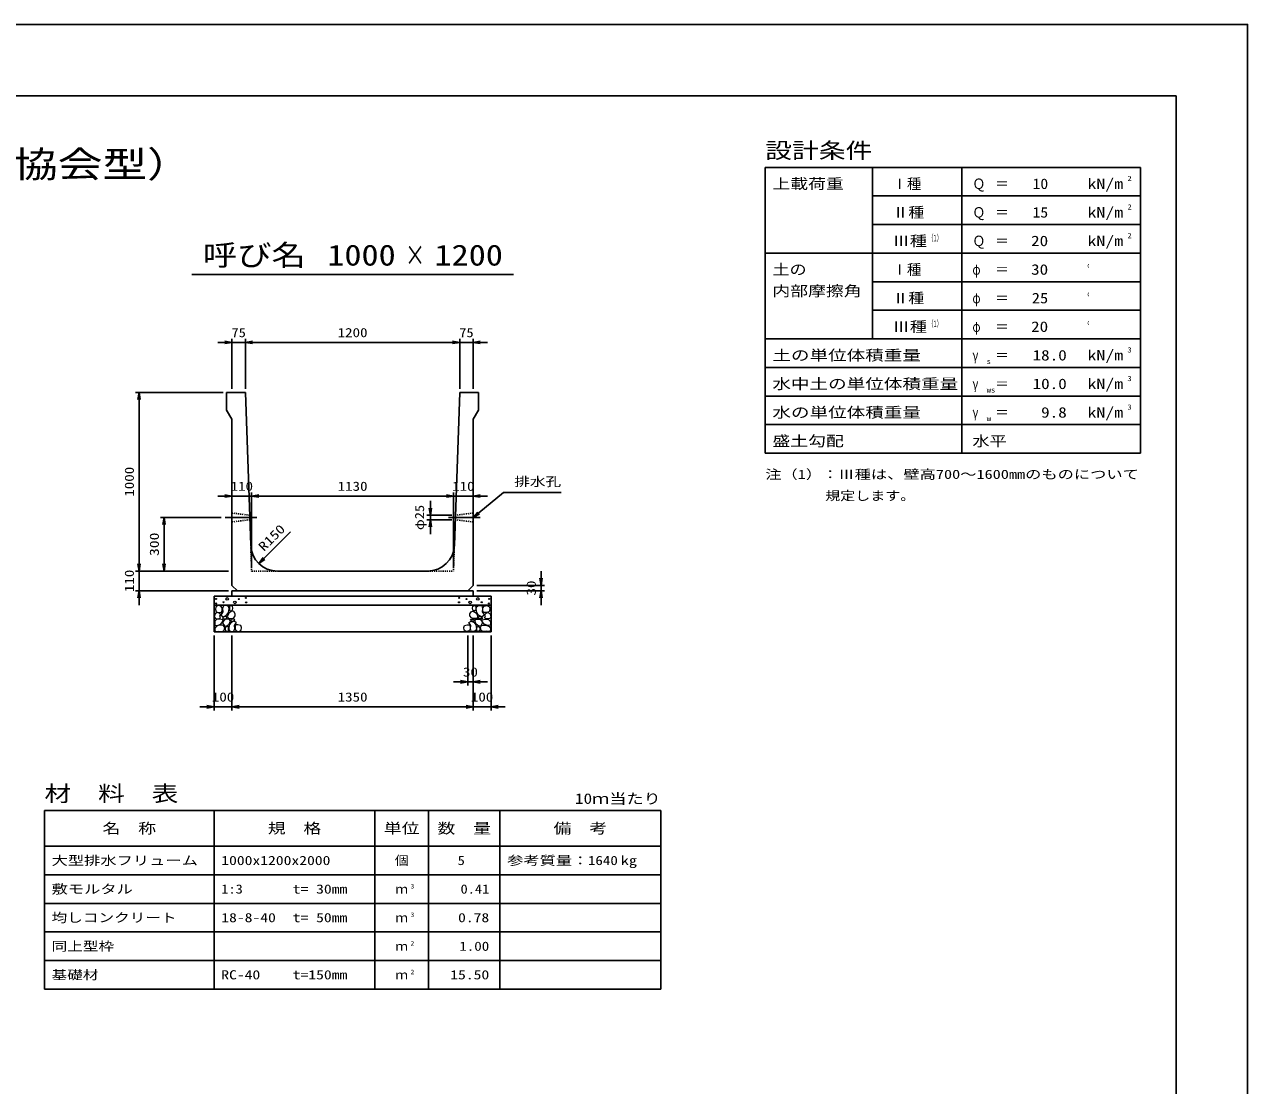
# Model space of a CAD drawing. Units: millimetres at full size. Extents: x 0 to 16820, y 0 to 11880.
# Drawn here: x 9973 to 16820, y 5940 to 11880 of the extents above; entities that cross this region are included whole.
import ezdxf
from ezdxf.enums import TextEntityAlignment as Align

# ---------------------------------------------------------------- set-up
doc = ezdxf.new("R2010")
doc.units = ezdxf.units.MM
doc.linetypes.add('CHAIN', pattern=[18.5, 12, -1.5, 3.5, -1.5])
doc.linetypes.add('DASHED_SPACED', pattern=[12, 6, -6])
for name, color, linetype, lineweight in [('0_2', 7, 'Continuous', 25), ('D-BMK', 2, 'CHAIN', 25), ('D-DCR-HCHn', 4, 'Continuous', 9), ('D-MTR-FRAM', 7, 'Continuous', 25), ('D-MTR-LINE', 7, 'Continuous', 25), ('D-STR-DIM', 7, 'Continuous', 25), ('D-STR-STRn', 1, 'Continuous', 25), ('D-TTL', 2, 'Continuous', 25), ('D-TTL-FRAM', 2, 'Continuous', 25), ('D-TTL-LINE', 7, 'Continuous', 25), ('D-TTL-TXT', 7, 'Continuous', 25)]:
    doc.layers.add(name, color=color, linetype=linetype, lineweight=lineweight)
for name, color, linetype in [('D-DOC', 7, 'Continuous'), ('D-MTR', 7, 'Continuous'), ('D-MTR-TXT', 7, 'Continuous')]:
    doc.layers.add(name, color=color, linetype=linetype)
doc.styles.add('ＭＳ ゴシック', font='')
doc.styles.get('ＭＳ ゴシック').set_extended_font_data('MS Gothic')

# ---------------------------------------------------------------- blocks, each defined once
blk = doc.blocks.new('open_arrow')
at = {"color": 0, "linetype": 'Continuous', "lineweight": -2}
blk.add_lwpolyline([(7.5, 1.25), (0, 0), (7.5, -1.25)], dxfattribs=at)

msp = doc.modelspace()

# ---------------------------------------------------------------- linework, layer by layer
at = {"layer": '0_2'}
msp.add_lwpolyline([(12485, 9120), (12655, 9260), (12695, 9260), (12977.944, 9260)], dxfattribs=at)
at = {"layer": 'D-BMK'}
for p, q in [((11274.5, 9120), (11095, 9120)), ((12525, 9120), (12345.5, 9120))]:
    msp.add_line(p, q, dxfattribs=at)
at = {"layer": 'D-DCR-HCHn'}
for points in [[(11073.399, 8623.696), (11057.796, 8627.163), (11043.928, 8620.228), (11042.194, 8604.626), (11045.661, 8592.491), (11062.997, 8587.29), (11075.132, 8587.29), (11080.333, 8595.958), (11080.333, 8615.028)], [(11087.267, 8625.429), (11082.067, 8609.827), (11083.8, 8592.491), (11071.665, 8573.421), (11087.267, 8564.753), (11104.603, 8573.421), (11115.005, 8587.29), (11118.472, 8609.827), (11115.005, 8621.962), (11104.603, 8627.163)], [(11120.206, 8621.962), (11120.206, 8601.159), (11128.874, 8595.958), (11137.542, 8601.159), (11139.275, 8613.294), (11137.542, 8623.696), (11125.407, 8627.163)], [(12499.794, 8621.962), (12499.794, 8601.159), (12491.126, 8595.958), (12482.458, 8601.159), (12480.725, 8613.294), (12482.458, 8623.696), (12494.593, 8627.163)], [(12532.733, 8625.429), (12537.933, 8609.827), (12536.2, 8592.491), (12548.335, 8573.421), (12532.733, 8564.753), (12515.397, 8573.421), (12504.995, 8587.29), (12501.528, 8609.827), (12504.995, 8621.962), (12515.397, 8627.163)], [(12546.601, 8623.696), (12562.204, 8627.163), (12576.072, 8620.228), (12577.806, 8604.626), (12574.339, 8592.491), (12557.003, 8587.29), (12544.868, 8587.29), (12539.667, 8595.958), (12539.667, 8615.028)], [(11040.46, 8580.356), (11035.26, 8564.753), (11042.194, 8554.352), (11059.53, 8552.618), (11071.366, 8557.699), (11066.464, 8569.954), (11069.932, 8576.889), (11062.997, 8583.823), (11052.596, 8587.29)], [(11090.735, 8564.753), (11082.067, 8557.819), (11085.534, 8552.618), (11097.669, 8552.618), (11102.87, 8554.352), (11106.337, 8561.286), (11101.136, 8566.487)], [(11116.739, 8583.823), (11108.071, 8563.02), (11115.005, 8554.352), (11135.808, 8554.352), (11144.476, 8557.819), (11153.144, 8569.954), (11153.144, 8580.356), (11144.476, 8594.224), (11134.074, 8595.958)], [(12503.261, 8583.823), (12511.929, 8563.02), (12504.995, 8554.352), (12484.192, 8554.352), (12475.524, 8557.819), (12466.856, 8569.954), (12466.856, 8580.356), (12475.524, 8594.224), (12485.926, 8595.958)], [(12529.265, 8564.753), (12537.933, 8557.819), (12534.466, 8552.618), (12522.331, 8552.618), (12517.13, 8554.352), (12513.663, 8561.286), (12518.864, 8566.487)], [(12579.54, 8580.356), (12584.74, 8564.753), (12577.806, 8554.352), (12560.47, 8552.618), (12548.634, 8557.699), (12553.536, 8569.954), (12550.068, 8576.889), (12557.003, 8583.823), (12567.404, 8587.29)], [(11073.366, 8522.757), (11086.208, 8542.019), (11084.603, 8546.834), (11066.946, 8551.65), (11050.894, 8550.045), (11039.658, 8540.414), (11038.052, 8529.177), (11039.658, 8517.941), (11052.499, 8514.731)], [(11079.787, 8482.627), (11091.023, 8487.443), (11094.234, 8503.494), (11087.813, 8514.731), (11076.577, 8517.941), (11062.13, 8516.336), (11046.078, 8509.915), (11038.052, 8500.284), (11038.052, 8489.048), (11042.868, 8482.627), (11062.13, 8484.232)], [(11118.311, 8522.757), (11126.337, 8542.019), (11119.916, 8550.045), (11100.654, 8550.045), (11092.628, 8546.834), (11084.603, 8535.598), (11084.603, 8525.967), (11092.628, 8513.125), (11102.259, 8511.52)], [(11115.101, 8487.443), (11115.101, 8506.705), (11107.075, 8511.52), (11099.049, 8506.705), (11097.444, 8495.469), (11099.049, 8485.837), (11110.285, 8482.627)], [(11145.599, 8484.232), (11150.415, 8498.679), (11148.81, 8514.731), (11160.046, 8532.388), (11145.599, 8540.414), (11129.548, 8532.388), (11119.916, 8519.546), (11116.706, 8498.679), (11119.916, 8487.443), (11129.548, 8482.627)], [(11142.389, 8540.414), (11150.415, 8546.834), (11147.204, 8551.65), (11135.968, 8551.65), (11131.153, 8550.045), (11127.942, 8543.624), (11132.758, 8538.808)], [(11158.441, 8485.837), (11172.887, 8482.627), (11185.729, 8489.048), (11187.334, 8503.494), (11184.124, 8514.731), (11168.072, 8519.546), (11156.836, 8519.546), (11152.02, 8511.52), (11152.02, 8493.863)], [(12461.559, 8485.837), (12447.113, 8482.627), (12434.271, 8489.048), (12432.666, 8503.494), (12435.876, 8514.731), (12451.928, 8519.546), (12463.164, 8519.546), (12467.98, 8511.52), (12467.98, 8493.863)], [(12474.401, 8484.232), (12469.585, 8498.679), (12471.19, 8514.731), (12459.954, 8532.388), (12474.401, 8540.414), (12490.452, 8532.388), (12500.084, 8519.546), (12503.294, 8498.679), (12500.084, 8487.443), (12490.452, 8482.627)], [(12477.611, 8540.414), (12469.585, 8546.834), (12472.796, 8551.65), (12484.032, 8551.65), (12488.847, 8550.045), (12492.058, 8543.624), (12487.242, 8538.808)], [(12501.689, 8522.757), (12493.663, 8542.019), (12500.084, 8550.045), (12519.346, 8550.045), (12527.372, 8546.834), (12535.397, 8535.598), (12535.397, 8525.967), (12527.372, 8513.125), (12517.741, 8511.52)], [(12504.899, 8487.443), (12504.899, 8506.705), (12512.925, 8511.52), (12520.951, 8506.705), (12522.556, 8495.469), (12520.951, 8485.837), (12509.715, 8482.627)], [(12540.213, 8482.627), (12528.977, 8487.443), (12525.766, 8503.494), (12532.187, 8514.731), (12543.423, 8517.941), (12557.87, 8516.336), (12573.922, 8509.915), (12581.948, 8500.284), (12581.948, 8489.048), (12577.132, 8482.627), (12557.87, 8484.232)], [(12546.634, 8522.757), (12533.792, 8542.019), (12535.397, 8546.834), (12553.054, 8551.65), (12569.106, 8550.045), (12580.342, 8540.414), (12581.948, 8529.177), (12580.342, 8517.941), (12567.501, 8514.731)]]:
    msp.add_lwpolyline(points, close=True, dxfattribs=at)
for centre, radius in [((11045.727, 8663.955), 3), ((11046.869, 8638.91), 3), ((11087.292, 8645.752), 3), ((11108.336, 8663.955), 7.5), ((11151.664, 8644.961), 7.5), ((11172.708, 8663.164), 3), ((11213.131, 8670.006), 3), ((11214.273, 8644.961), 3), ((12405.727, 8644.961), 3), ((12406.869, 8670.006), 3), ((12447.292, 8663.164), 3), ((12468.336, 8644.961), 7.5), ((12511.664, 8663.955), 7.5), ((12532.708, 8645.752), 3), ((12573.131, 8638.91), 3), ((12574.273, 8663.955), 3)]:
    msp.add_circle(centre, radius, dxfattribs=at)
at = {"layer": 'D-MTR-FRAM'}
for p, q in [((10085, 7480), (13535, 7480)), ((10085, 7480), (10085, 6480)), ((13535, 7480), (13535, 6480)), ((10085, 6480), (13535, 6480))]:
    msp.add_line(p, q, dxfattribs=at)
at = {"layer": 'D-MTR-LINE'}
for p, q in [((11035, 7480), (11035, 6480)), ((11935, 7480), (11935, 6480)), ((12235, 7480), (12235, 6480)), ((12635, 7480), (12635, 6480)), ((10085, 7280), (13535, 7280)), ((10085, 7120), (13535, 7120)), ((10085, 6960), (13535, 6960)), ((10085, 6800), (13535, 6800)), ((10085, 6640), (13535, 6640))]:
    msp.add_line(p, q, dxfattribs=at)
at = {"layer": 'D-STR-DIM'}
for p, q in [((11055, 10100), (11290, 10100)), ((11135, 9840), (11135, 10120)), ((11210, 9840), (11210, 10120)), ((11210, 9840), (11210, 10120)), ((11210, 10100), (12410, 10100)), ((12330, 10100), (12565, 10100)), ((12410, 9840), (12410, 10120)), ((12410, 9840), (12410, 10120)), ((12485, 9840), (12485, 10120)), ((11085, 9820), (10595, 9820)), ((10615, 9820), (10615, 8820)), ((11245, 8840), (11245, 9260)), ((11245, 8840), (11245, 9260)), ((12375, 8840), (12375, 9260)), ((12375, 8840), (12375, 9260)), ((11055, 9240), (11325, 9240)), ((11245, 9240), (12375, 9240)), ((12245.5, 9212.5), (12245.5, 9027.5)), ((12295, 9240), (12565, 9240)), ((11075, 9120), (10735, 9120)), ((10755, 8820), (10755, 9120)), ((12365.938, 9132.5), (12225.5, 9132.5)), ((12365.062, 9107.5), (12225.5, 9107.5)), ((11285.647, 8862.095), (11462.424, 9038.872)), ((10615, 8900), (10615, 8630)), ((11115, 8820), (10595, 8820)), ((11115, 8820), (10595, 8820)), ((11115, 8820), (10735, 8820)), ((12865, 8820), (12865, 8630)), ((11115, 8710), (10595, 8710)), ((12505, 8740), (12885, 8740)), ((12505, 8710), (12885, 8710)), ((11035, 8460), (11035, 8040)), ((11135, 8460), (11135, 8040)), ((11135, 8460), (11135, 8040)), ((12455, 8460), (12455, 8180)), ((12485, 8460), (12485, 8040)), ((12485, 8460), (12485, 8040)), ((12485, 8460), (12485, 8180)), ((12585, 8460), (12585, 8040)), ((12375, 8200), (12565, 8200)), ((11215, 8060), (10955, 8060)), ((11135, 8060), (12485, 8060)), ((12665, 8060), (12405, 8060))]:
    msp.add_line(p, q, dxfattribs=at)
at = {"layer": 'D-STR-STRn'}
for p, q in [((11105, 9820), (11210, 9820)), ((11105, 9720), (11105, 9820)), ((11210, 9820), (11239.934, 8964.753)), ((12410, 9820), (12380.066, 8964.753)), ((12515, 9820), (12410, 9820)), ((12515, 9720), (12515, 9820)), ((11105, 9720), (11135, 9670)), ((11135, 8740), (11135, 9670)), ((12515, 9720), (12485, 9670)), ((12485, 8740), (12485, 9670)), ((11389.842, 8820), (12230.158, 8820)), ((11135, 8740), (11165, 8710)), ((11135, 8710), (12485, 8710)), ((11135, 8710), (11135, 8680)), ((12485, 8740), (12455, 8710)), ((12485, 8710), (12485, 8680)), ((11035, 8480), (11035, 8680)), ((11035, 8680), (12585, 8680)), ((11035, 8630), (12585, 8630)), ((12585, 8480), (12585, 8680)), ((11035, 8480), (12585, 8480))]:
    msp.add_line(p, q, dxfattribs=at)
at = {"layer": 'D-STR-STRn', "color": 2, "linetype": 'DASHED_SPACED'}
for p, q in [((11234.062, 9132.5), (11135, 9145)), ((11234.938, 9107.5), (11135, 9095)), ((12485, 9095), (12385.062, 9107.5)), ((12485, 9145), (12385.938, 9132.5)), ((11239.934, 8964.753), (11245, 8820)), ((12380.066, 8964.753), (12375, 8820)), ((11245, 8820), (11389.842, 8820)), ((12230.158, 8820), (12375, 8820))]:
    msp.add_line(p, q, dxfattribs=at)
at = {"layer": 'D-STR-STRn'}
for centre, start, end in [((11389.842, 8970), 182.00453, 270), ((12230.158, 8970), 270, 357.99547)]:
    msp.add_arc(centre, 150, start, end, dxfattribs=at)
at = {"layer": 'D-TTL'}
for points in [[(0, 0), (16820, 0), (16820, 11880), (0, 11880)], [(400, 400), (16420, 400), (16420, 11480), (400, 11480)]]:
    msp.add_lwpolyline(points, close=True, dxfattribs=at)
at = {"layer": 'D-TTL-FRAM'}
for p, q in [((16220, 11080), (14120, 11080)), ((14120, 11080), (14120, 9480)), ((16220, 11080), (16220, 9480)), ((16220, 9480), (14120, 9480))]:
    msp.add_line(p, q, dxfattribs=at)
at = {"layer": 'D-TTL-LINE'}
for p, q in [((14720, 11080), (14720, 10120)), ((15220, 11080), (15220, 9480)), ((16220, 10920), (14720, 10920)), ((16220, 10760), (14720, 10760)), ((16220, 10600), (14120, 10600)), ((16220, 10440), (14720, 10440)), ((16220, 10280), (14720, 10280)), ((16220, 10120), (14120, 10120)), ((16220, 9960), (14120, 9960)), ((16220, 9800), (14120, 9800)), ((16220, 9640), (14120, 9640))]:
    msp.add_line(p, q, dxfattribs=at)
at = {"layer": 'D-TTL-TXT'}
msp.add_line((10910, 10480), (12710, 10480), dxfattribs=at)

# ---------------------------------------------------------------- block references
at = {"layer": '0_2', "xscale": 5.33, "yscale": 5.33, "rotation": 39.5}
msp.add_blockref('open_arrow', (12485, 9120), dxfattribs=at)
at = {"layer": 'D-STR-DIM', "xscale": 5.33, "yscale": 5.33}
for p, rotation in [((11135, 10100), 180), ((12410, 10100), 180), ((12410, 10100), 180), ((10615, 9820), 270), ((11135, 9240), 180), ((12375, 9240), 180), ((12375, 9240), 180), ((10755, 9120), 270), ((12245.5, 9132.5), 90), ((12245.5, 9107.5), 270), ((10615, 8820), 90), ((10615, 8820), 90), ((10755, 8820), 90), ((11285.647, 8862.095), 45), ((12865, 8740), 90), ((10615, 8710), 270), ((12865, 8710), 270), ((12455, 8200), 180), ((11035, 8060), 180), ((12485, 8060), 180), ((12485, 8060), 180)]:
    msp.add_blockref('open_arrow', p, dxfattribs=dict(at, rotation=rotation))
for p in [(11210, 10100), (11210, 10100), (12485, 10100), (11245, 9240), (11245, 9240), (12485, 9240), (12485, 8200), (11135, 8060), (11135, 8060), (12585, 8060)]:
    msp.add_blockref('open_arrow', p, dxfattribs=at)

# ---------------------------------------------------------------- texts
at = {"layer": '0_2', "style": 'ＭＳ ゴシック', "width": 1.25}
msp.add_text('排水孔', height=51.32, dxfattribs=at).set_placement((12715, 9280), align=Align.BOTTOM_LEFT)
at = {"layer": 'D-DOC', "style": 'ＭＳ ゴシック'}
for s, width, p in [('注（1）：Ⅲ種は、壁高700～1600mmのものについて', 1.3, (14120, 9320.667)), ('\u3000\u3000\u3000\u3000規定します。', 1.2, (14120, 9200.667))]:
    msp.add_text(s, height=51.32, dxfattribs=dict(at, width=width)).set_placement(p, align=Align.BOTTOM_LEFT)
at = {"layer": 'D-MTR', "style": 'ＭＳ ゴシック', "width": 1.25}
msp.add_text('材\u3000料\u3000表', height=87.98, dxfattribs=at).set_placement((10085, 7504), align=Align.BOTTOM_LEFT)
at = {"layer": 'D-MTR', "style": 'ＭＳ ゴシック', "width": 1.2}
msp.add_text('10ｍ当たり', height=58.65, dxfattribs=at).set_placement((13535, 7499.333), align=Align.BOTTOM_RIGHT)
at = {"layer": 'D-MTR-TXT', "style": 'ＭＳ ゴシック'}
for s, height, width, p in [('名\u3000称', 58.65, 1.25, (10560, 7380)), ('規\u3000格', 58.65, 1.25, (11485, 7380)), ('単位', 58.65, 1.25, (12085, 7380)), ('数\u3000量', 58.65, 1.25, (12435, 7380)), ('備\u3000考', 58.65, 1.25, (13085, 7380)), ('個', 51.32, 1.1, (12085, 7200))]:
    msp.add_text(s, height=height, dxfattribs=dict(at, width=width)).set_placement(p, align=Align.MIDDLE_CENTER)
for s, width, p in [('大型排水フリューム', 1.3, (10125, 7200)), ('1000x1200x2000', 1.25, (11075, 7200)), ('参考質量：    kg', 1.3, (12675, 7200)), ('敷モルタル', 1.3, (10125, 7040)), ('1:3', 1.15, (11075, 7040)), ('t= 30mm', 1.25, (11475, 7040)), ('均しコンクリート', 1.25, (10125, 6880)), ('18-8-40', 1.25, (11075, 6880)), ('t= 50mm', 1.25, (11475, 6880)), ('同上型枠', 1.25, (10125, 6720)), ('基礎材', 1.25, (10125, 6560)), ('RC-40', 1.25, (11075, 6560)), ('t=150mm', 1.25, (11475, 6560))]:
    msp.add_text(s, height=51.32, dxfattribs=dict(at, width=width)).set_placement(p, align=Align.MIDDLE_LEFT)
for s, width, p in [('5', 1.15, (12438.553, 7200)), ('1640', 1.2, (13295, 7200)), ('0.41', 1.15, (12575, 7040)), ('0.78', 1.25, (12575, 6880)), ('1.00', 1.2, (12575, 6720)), ('15.50', 1.25, (12575, 6560))]:
    msp.add_text(s, height=51.32, dxfattribs=dict(at, width=width)).set_placement(p, align=Align.MIDDLE_RIGHT)
for p in [(12085, 7040), (12085, 6880), (12085, 6720), (12085, 6560)]:
    msp.add_text('ｍ', height=51.32, dxfattribs=at).set_placement(p, align=Align.MIDDLE_CENTER)
at = {"layer": 'D-MTR-TXT', "style": 'ＭＳ ゴシック', "width": 1.15}
for s, p in [('3', (12135, 7035.333)), ('3', (12135, 6875.333)), ('2', (12135, 6715.333)), ('2', (12135, 6555.333))]:
    msp.add_text(s, height=25.66, dxfattribs=at).set_placement(p, align=Align.BOTTOM_LEFT)
at = {"layer": 'D-STR-DIM', "style": 'ＭＳ ゴシック'}
for s, width, p in [('75', 1.15, (11172.5, 10155)), ('1200', 1.2, (11810, 10155)), ('75', 1.15, (12447.5, 10155)), ('110', 1.2, (11190, 9295)), ('1130', 1.2, (11810, 9295)), ('110', 1.2, (12430, 9295)), ('30', 1.2, (12470, 8255)), ('100', 1.2, (11085, 8115)), ('1350', 1.2, (11810, 8115)), ('100', 1.2, (12535, 8115))]:
    msp.add_text(s, height=51.32, dxfattribs=dict(at, width=width)).set_placement(p, align=Align.MIDDLE_CENTER)
for s, width, p in [('1000', 1.2, (10560, 9320)), ('φ25', 1.15, (12184.815, 9120)), ('300', 1.25, (10700, 8970)), ('110', 1.2, (10560, 8765)), ('30', 1.2, (12810, 8725))]:
    msp.add_text(s, height=51.32, rotation=90, dxfattribs=dict(at, width=width)).set_placement(p, align=Align.MIDDLE_CENTER)
at = {"layer": 'D-STR-DIM', "style": 'ＭＳ ゴシック', "width": 1.25}
msp.add_text('R150', height=51.32, rotation=45, dxfattribs=at).set_placement((11324.587, 8916.12), align=Align.BOTTOM_LEFT)
at = {"layer": 'D-TTL-TXT', "style": 'ＭＳ ゴシック'}
for s, height, width, p in [('設計条件', 87.98, 1.25, (14120, 11104)), ('上載荷重', 58.65, 1.25, (14160, 10941.333)), ('2', 29.33, 1.15, (16148, 10994.667)), ('Ｑ', 58.65, 0.9, (15280, 10941.333)), ('＝', 58.65, 0.95, (15408, 10941.333)), ('kN/m', 58.65, 1.25, (15924, 10941.333)), ('Ⅱ種', 58.65, 1.1, (14833.333, 10781.333)), ('Ｑ', 58.65, 0.9, (15280, 10781.333)), ('＝', 58.65, 0.95, (15408, 10781.333)), ('kN/m', 58.65, 1.25, (15924, 10781.333)), ('2', 29.33, 1.15, (16148, 10834.667)), ('Ⅲ種', 58.65, 1.2, (14833.333, 10621.333)), ('（1）', 36.66, 0.6, (15031.179, 10655.282)), ('Ｑ', 58.65, 0.9, (15280, 10621.333)), ('＝', 58.65, 0.95, (15408, 10621.333)), ('kN/m', 58.65, 1.25, (15924, 10621.333)), ('2', 29.33, 1.15, (16148, 10674.667)), ('土の', 58.65, 1.2, (14160, 10461.333)), ('φ', 58.65, 0.75, (15280, 10461.333)), ('＝', 58.65, 0.95, (15408, 10461.333)), ('°', 58.65, 0.3, (15924, 10461.333)), ('内部摩擦角', 58.65, 1.25, (14160, 10341.333)), ('Ⅱ種', 58.65, 1.1, (14833.333, 10301.333)), ('φ', 58.65, 0.75, (15280, 10301.333)), ('＝', 58.65, 0.95, (15408, 10301.333)), ('°', 58.65, 0.3, (15924, 10301.333)), ('Ⅲ種', 58.65, 1.2, (14833.333, 10141.333)), ('（1）', 36.66, 0.6, (15031.179, 10175.282)), ('φ', 58.65, 0.75, (15280, 10141.333)), ('°', 58.65, 0.3, (15924, 10141.333)), ('＝', 58.65, 0.95, (15408, 10141.333)), ('土の単位体積重量', 58.65, 1.3, (14160, 9981.333)), ('3', 29.33, 1.15, (16148, 10034.667)), ('γ', 58.65, 0.75, (15280, 9981.333)), ('s', 29.33, 1.15, (15360, 9970.667)), ('＝', 58.65, 0.95, (15408, 9981.333)), ('kN/m', 58.65, 1.25, (15924, 9981.333)), ('水中土の単位体積重量', 58.65, 1.3, (14160, 9821.333)), ('γ', 58.65, 0.75, (15280, 9821.333)), ('＝', 58.65, 0.95, (15408, 9821.333)), ('kN/m', 58.65, 1.25, (15924, 9821.333)), ('3', 29.33, 1.15, (16148, 9874.667)), ('ws', 29.33, 1.2, (15360, 9810.667)), ('水の単位体積重量', 58.65, 1.3, (14160, 9661.333)), ('γ', 58.65, 0.75, (15280, 9661.333)), ('kN/m', 58.65, 1.25, (15924, 9661.333)), ('3', 29.33, 1.15, (16148, 9714.667)), ('w', 29.33, 1.25, (15360, 9650.667)), ('＝', 58.65, 0.95, (15408, 9661.333)), ('盛土勾配', 58.65, 1.25, (14160, 9501.333)), ('水平', 58.65, 1.2, (15280, 9501.333))]:
    msp.add_text(s, height=height, dxfattribs=dict(at, width=width)).set_placement(p, align=Align.BOTTOM_LEFT)
for s, height, width, p in [('大型排水フリューム（農業土木事業協会型）', 146.6, 1.25, (8410, 10980)), ('呼び名', 117.3, 1.2, (11260, 10495)), ('1000', 117.3, 1.2, (11860, 10495)), ('×', 117.3, 0.7, (12160, 10495)), ('1200', 117.3, 1.2, (12460, 10495))]:
    msp.add_text(s, height=height, dxfattribs=dict(at, width=width)).set_placement(p, align=Align.BOTTOM_CENTER)
for p in [(14833.333, 10941.333), (14833.333, 10461.333)]:
    msp.add_text('Ⅰ種', height=58.65, dxfattribs=at).set_placement(p, align=Align.BOTTOM_LEFT)
for s, width, p in [('10', 1.1, (15704, 10941.333)), ('15', 1.1, (15704, 10781.333)), ('20', 1.2, (15704, 10621.333)), ('30', 1.2, (15704, 10461.333)), ('25', 1.15, (15704, 10301.333)), ('20', 1.2, (15704, 10141.333)), ('18.0', 1.2, (15808, 9981.333)), ('10.0', 1.2, (15808, 9821.333)), ('9.8', 1.2, (15808, 9661.333))]:
    msp.add_text(s, height=58.65, dxfattribs=dict(at, width=width)).set_placement(p, align=Align.BOTTOM_RIGHT)

doc.saveas('drawing.dxf')
